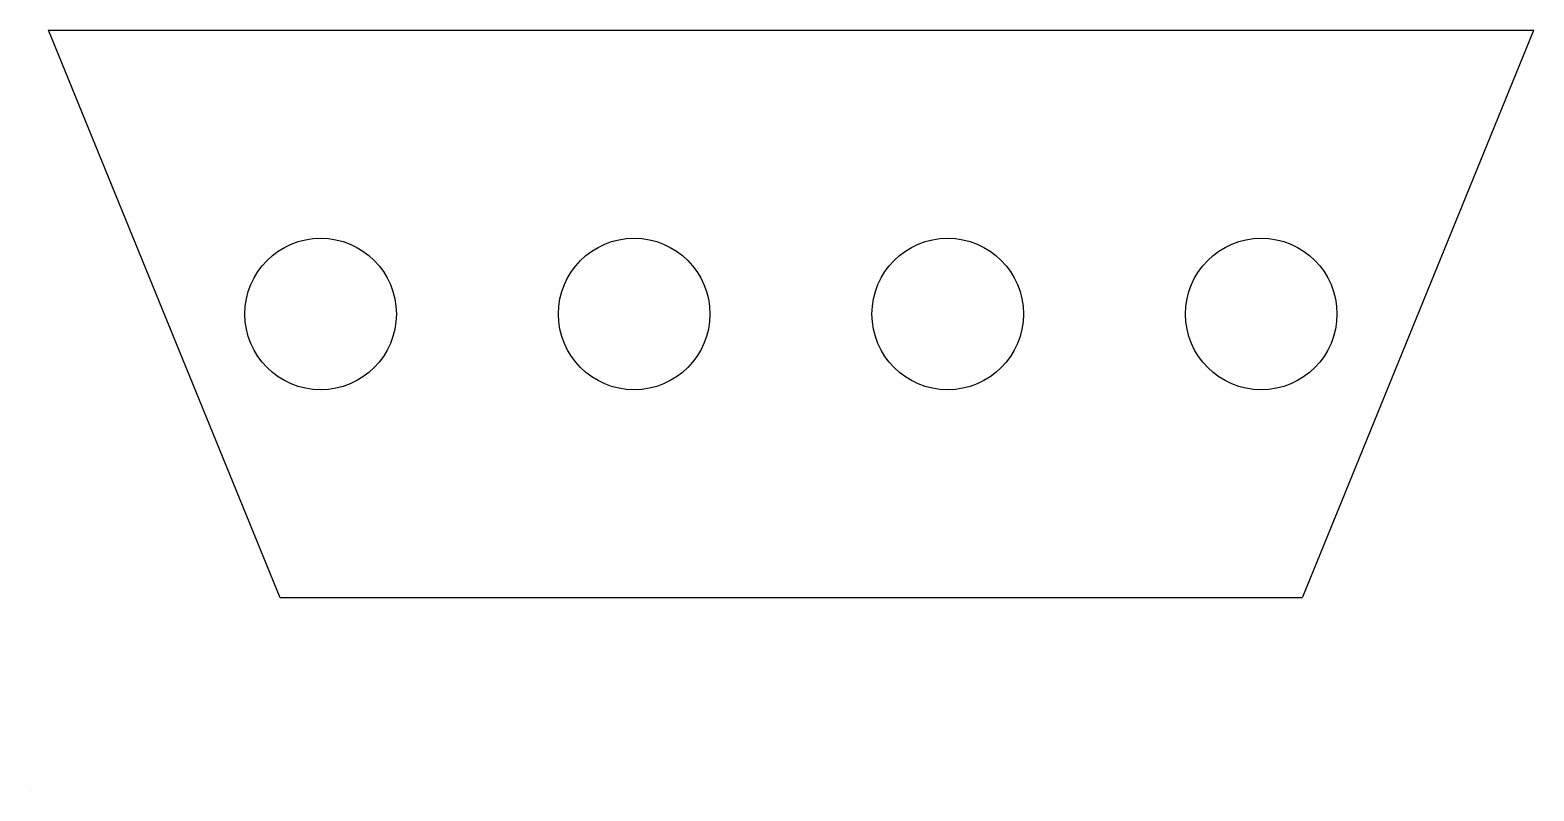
# Model space of a CAD drawing. Header units: millimetres. Extents: x -2 to 199, y -21 to 81.
import ezdxf

# ---------------------------------------------------------------- set-up
doc = ezdxf.new("R2010")
doc.units = ezdxf.units.MM
doc.layers.get('0').update_dxf_attribs({"linetype": 'CONTINUOUS', "lineweight": 25, "true_color": 0xffffff})

msp = doc.modelspace()

# ---------------------------------------------------------------- linework, layer by layer
for p, q in [((0, 80.8), (198.52, 80.8)), ((31, 5), (0.06, 80.82)), ((167.65, 5.14), (198.52, 80.8)), ((167.6, 5), (31, 5)), ((-2.4, -20.8), (-2.4, -20.8)), ((-2.4, -20.8), (-2.4, -20.8)), ((-2.4, -20.8), (-2.4, -20.8)), ((-2.4, -20.8), (-2.4, -20.8)), ((-2.4, -20.8), (-2.4, -20.8))]:
    msp.add_line(p, q)
for centre in [(36.42, 42.9), (78.31, 42.9), (120.2, 42.9), (162.09, 42.9)]:
    msp.add_circle(centre, 10.12)

doc.saveas('drawing.dxf')
